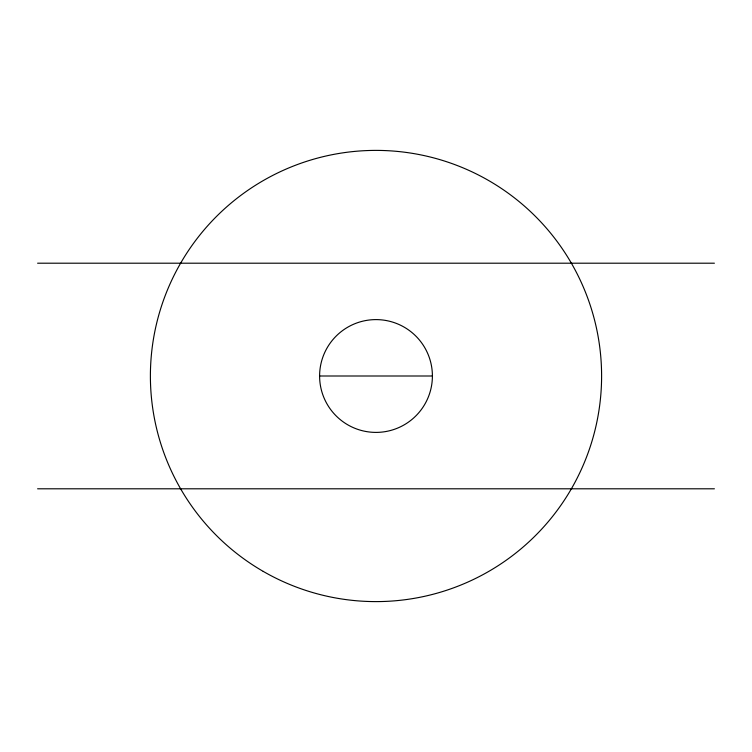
<?xml version="1.0" encoding="UTF-8"?>
<svg xmlns="http://www.w3.org/2000/svg" width="752" height="752" viewBox="0 0 752 752"><rect width="100%" height="100%" fill="white"/><g stroke="black" fill="none" stroke-linecap="round" stroke-linejoin="round"><path stroke-width="1.13" d="M37.6 263.2L714.4 263.2M319.6 376L432.4 376A56.4 56.4 0 0 1 347.8 424.842A56.4 56.4 0 0 1 347.8 327.158A56.4 56.4 0 0 1 432.4 376M37.6 488.8L714.4 488.8M263.2 571.379A225.6 225.6 0 0 0 601.6 376A225.6 225.6 0 0 0 263.2 180.621A225.6 225.6 0 0 0 263.2 571.379"/></g></svg>
